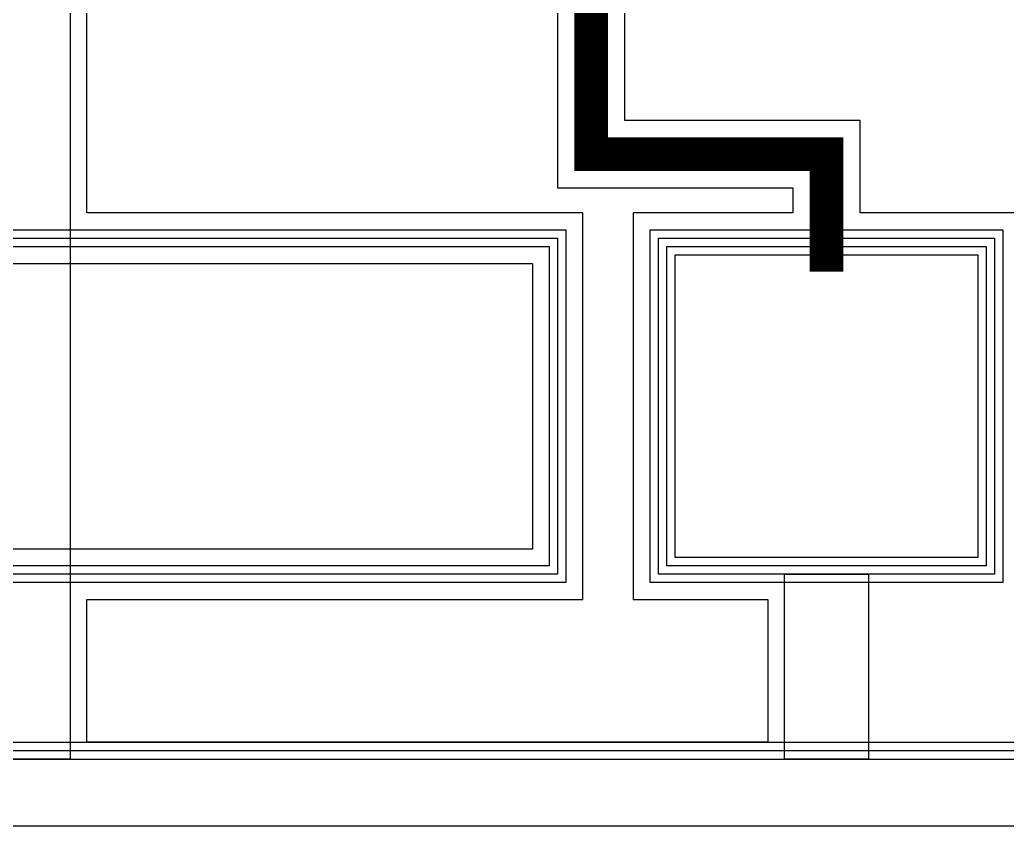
# Model space of a CAD drawing. Extents: x -87611 to 96139, y 77822 to 138139.
# Drawn here: x -47032 to -46444, y 96437 to 96917 of the extents above; entities that cross this region are included whole.
import ezdxf

# ---------------------------------------------------------------- set-up
doc = ezdxf.new("R2010")
doc.units = 0
doc.header["$MEASUREMENT"] = 0
doc.layers.get('0').update_dxf_attribs({"color": 6})
for name, color, linetype in [('L12D0 Etch', 190, 'Continuous'), ('L14D0 Au', 2, 'Continuous'), ('L15D0 PVIA', 7, 'Continuous'), ('L3D0 Base', 3, 'Continuous'), ('L4D0 Cntr', 1, 'Continuous'), ('L7D0 DE', 42, 'Continuous'), ('L8D0 Wire', 5, 'Continuous')]:
    doc.layers.add(name, color=color, linetype=linetype)

# ---------------------------------------------------------------- blocks, each defined once
blk = doc.blocks.new('TC_PAD')
at = {"layer": 'L15D0 PVIA'}
blk.add_lwpolyline([(-325, 85), (-325, -85), (0, -85), (0, 85)], close=True, dxfattribs=at)
at = {"layer": 'L3D0 Base'}
blk.add_lwpolyline([(-340, 100), (-340, -100), (0, -100), (0, 100)], close=True, dxfattribs=at)
at = {"layer": 'L4D0 Cntr'}
blk.add_lwpolyline([(-335, 95), (-335, -95), (0, -95), (0, 95)], close=True, dxfattribs=at)
at = {"layer": 'L8D0 Wire'}
blk.add_lwpolyline([(-345, 105), (-345, -105), (0, -105), (0, 105)], close=True, dxfattribs=at)
blk = doc.blocks.new('_TC_TRCE')
at = {"layer": 'L14D0 Au'}
for points in [[(-634.999, -1019.999), (-634.999, -1239.999), (-614.999, -1239.999), (-614.999, -1134.999), (-519.999, -1134.999), (-519.999, -1079.999), (-379.999, -1079.999), (-379.999, -893.634)], [(-339.999, -933.634), (-339.999, -1119.999), (-479.999, -1119.999), (-479.999, -1134.999), (-384.999, -1134.999), (-384.999, -1364.999), (-464.999, -1364.999), (-464.999, -1449.999), (-59.999, -1449.999), (-59.999, -1364.999), (-354.999, -1364.999), (-354.999, -1134.999), (-59.999, -1134.999), (-59.999, -933.634)]]:
    blk.add_lwpolyline(points, dxfattribs=at)
at = {"layer": 'L8D0 Wire', "const_width": 20}
blk.add_lwpolyline([(-499.999, -1169.999), (-499.999, -1099.999), (-359.999, -1099.999), (-359.999, -913.634), (-294.347, -913.634)], dxfattribs=at)
blk = doc.blocks.new('PAD200S')
at = {"layer": 'L14D0 Au'}
blk.add_lwpolyline([(10, 10), (10, 190), (190, 190), (190, 10)], close=True, dxfattribs=at)
at = {"layer": 'L3D0 Base'}
blk.add_lwpolyline([(0, 0), (0, 200), (200, 200), (200, 0)], close=True, dxfattribs=at)
at = {"layer": 'L4D0 Cntr'}
blk.add_lwpolyline([(5, 5), (5, 195), (195, 195), (195, 5)], close=True, dxfattribs=at)
at = {"layer": 'L8D0 Wire'}
blk.add_lwpolyline([(-5, -5), (-5, 205), (205, 205), (205, -5)], close=True, dxfattribs=at)
blk = doc.blocks.new('$TEST_CHIP')
at = {"layer": 'L12D0 Etch'}
blk.add_lwpolyline([(0, 0), (0, 2950), (50, 2950), (50, 50), (1950, 50), (1950, 2950), (0, 2950), (0, 3000), (2000, 3000), (2000, 0)], close=True, dxfattribs=at)
at = {"layer": 'L3D0 Base'}
for points in [[(950, 40), (950, 2960), (1050, 2960), (1050, 40)], [(1475, 40), (1475, 150), (1525, 150), (1525, 40)], [(0, 0), (0, 40), (1960, 40), (1960, 0)]]:
    blk.add_lwpolyline(points, close=True, dxfattribs=at)
at = {"layer": 'L4D0 Cntr'}
blk.add_lwpolyline([(0, 0), (0, 2955), (45, 2955), (45, 45), (1955, 45), (1955, 2955), (0, 2955), (0, 3000), (2000, 3000), (2000, 0)], close=True, dxfattribs=at)
at = {"layer": 'L7D0 DE'}
blk.add_lwpolyline([(1999.998, -0.002), (0, 0.179), (0, 2960), (40, 2960), (40, 40.175), (1960, 40.002), (1960, 2960), (0, 2960), (0, 3000), (2000, 3000), (2000, 0)], close=True, dxfattribs=at)
at = {"linetype": 'Continuous', "xscale": -1}
for name, p in [('_TC_TRCE', (1000, 1500)), ('TC_PAD', (999.998, 250))]:
    blk.add_blockref(name, p, dxfattribs=at)
at = {"xscale": -1, "yscale": -1, "rotation": 180}
blk.add_blockref('PAD200S', (1400, 150), dxfattribs=at)
blk = doc.blocks.new('$TEST_CHIP_B')
at = {"linetype": 'Continuous'}
blk.add_blockref('$TEST_CHIP', (0, 0), dxfattribs=at)

msp = doc.modelspace()

# ---------------------------------------------------------------- block references
at = {"linetype": 'Continuous'}
msp.add_blockref('$TEST_CHIP_B', (-48051.71, 96437.09), dxfattribs=at)

doc.saveas('drawing.dxf')
